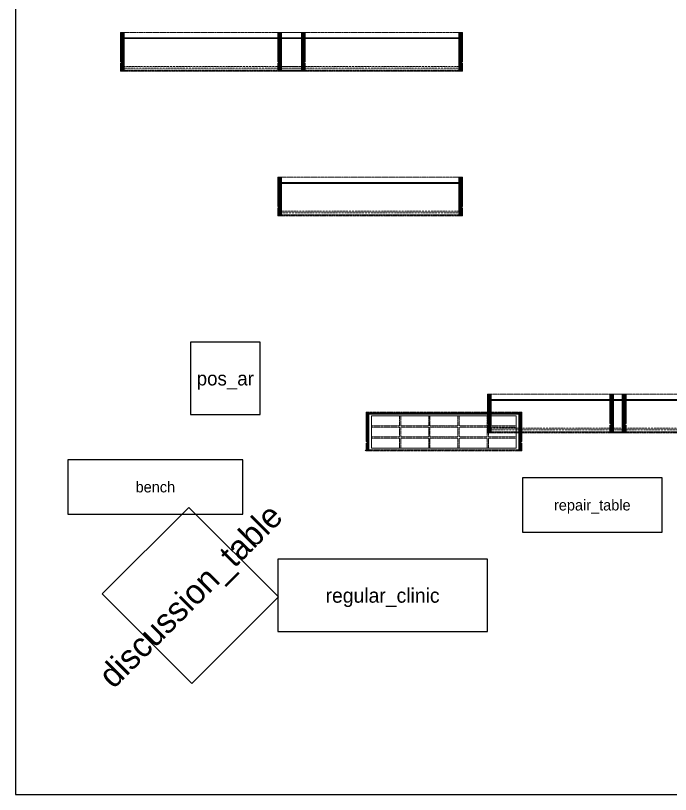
# Model space of a CAD drawing. Header units: metres. Extents: x 0 to 11980, y 0 to 11743.
# Drawn here: x 0 to 4252, y 0 to 5057 of the extents above; entities that cross this region are included whole.
import ezdxf
from ezdxf.enums import TextEntityAlignment as Align

# ---------------------------------------------------------------- set-up
doc = ezdxf.new("R2010")
doc.units = ezdxf.units.M
doc.linetypes.add('a_p6_plan_L18$0$HIDDEN', pattern=[0.375, 0.25, -0.125])
doc.linetypes.add('ACAD_ISO03W100', pattern=[30, 12, -18])
for name, color, linetype in [('FixtureLabels', 2, 'Continuous'), ('Fixtures', 3, 'Continuous'), ('FloorPlan', 1, 'Continuous')]:
    doc.layers.add(name, color=color, linetype=linetype)
for name, color, linetype, lineweight in [('I-LK FF&E', 1, 'Continuous', 9), ('LN-ELEVATION-1', 81, 'Continuous', 13), ('LN-ELEVATION-2', 103, 'Continuous', 20), ('LN-ELEVATION-3', 125, 'a_p6_plan_L18$0$HIDDEN', 18), ('LN-ELEVATION-4', 145, 'Continuous', 13), ('LN-HATCH', 251, 'Continuous', 0)]:
    doc.layers.add(name, color=color, linetype=linetype, lineweight=lineweight)
pattern_1 = [(45, (7858558.917, 3503823.203), (-4.4901280605, 4.4901280605), [])]
pattern_2 = [(45, (4208834.247, 1706614.74), (-4.4901280605, 4.4901280605), [])]
pattern_3 = [(45, (4209134.247, 1706614.74), (-4.4901280605, 4.4901280605), [])]

# ---------------------------------------------------------------- blocks, each defined once
blk = doc.blocks.new('1010mm vc plan')
at = {"layer": 'LN-HATCH', "ltscale": 0.5}
h = blk.add_hatch(dxfattribs=at)
h.set_pattern_fill('ANSI31', color=256, scale=2)
h.set_pattern_definition([(45, (3761554.586, 1795022.936), (-4.490128061, 4.490128061), [])])
h.paths.add_polyline_path([(-505.2, 24), (-505.2, -166), (-499.2, -166), (-499.2, -176), (-505.2, -176), (-505.2, -220), (-487.2, -220), (-487.2, 24)])
h = blk.add_hatch(dxfattribs=at)
h.set_pattern_fill('ANSI31', color=256, scale=2)
h.set_pattern_definition(pattern_1)
h.paths.add_polyline_path([(504.8, 24), (504.8, -166), (498.8, -166), (498.8, -176), (504.8, -176), (504.8, -220), (486.8, -220), (486.8, 24)])
h = blk.add_hatch(dxfattribs=at)
h.set_pattern_fill('ANSI31', color=256, scale=2)
h.set_pattern_definition([(45, (7858741.917, 3503823.203), (-4.4901280605, 4.4901280605), [])])
h.paths.add_polyline_path([(-470.2, -220), (-470.2, -226), (-505.2, -226), (-505.2, -220)])
h = blk.add_hatch(dxfattribs=at)
h.set_pattern_fill('ANSI31', color=256, scale=2)
h.set_pattern_definition(pattern_1)
h.paths.add_polyline_path([(476.8, -220), (476.8, -226), (511.8, -226), (511.8, -220)])
at = {"layer": 'LN-ELEVATION-1', "ltscale": 0.5}
for points in [[(-505.2, 24), (-505.2, -166), (-499.2, -166), (-499.2, -176), (-505.2, -176), (-505.2, -220), (-487.2, -220), (-487.2, 24)], [(486.8, 12), (-487.2, 12), (-487.2, 18), (486.8, 18)], [(504.8, 24), (504.8, -166), (498.8, -166), (498.8, -176), (504.8, -176), (504.8, -220), (486.8, -220), (486.8, 24)], [(-470.2, -220), (-470.2, -226), (-505.2, -226), (-505.2, -220)], [(469.8, -220), (469.8, -226), (504.8, -226), (504.8, -220)]]:
    blk.add_lwpolyline(points, close=True, dxfattribs=at)
at = {"layer": 'LN-ELEVATION-2', "ltscale": 0.5}
blk.add_lwpolyline([(470.2, 0), (-470.2, 0), (-470.2, -208), (470.2, -208)], close=True, dxfattribs=at)
at = {"layer": 'LN-ELEVATION-3', "ltscale": 0.5}
for p, q in [((-487.2, 24), (486.8, 24)), ((-470.2, -220), (469.8, -220)), ((469.8, -226), (-470.2, -226))]:
    blk.add_line(p, q, dxfattribs=at)
for points in [[(-470.2, 0), (-288.5, 0), (-288.5, -64), (-470.2, -64)], [(-280.5, 0), (-98.8, 0), (-98.8, -64), (-280.5, -64)], [(-90.8, 0), (90.8, 0), (90.8, -64), (-90.8, -64)], [(98.8, 0), (280.5, 0), (280.5, -64), (98.8, -64)], [(288.5, 0), (470.2, 0), (470.2, -64), (288.5, -64)], [(-470.2, -136), (-288.5, -136), (-288.5, -72), (-470.2, -72)], [(-280.5, -72), (-98.8, -72), (-98.8, -136), (-280.5, -136)], [(-90.8, -72), (90.8, -72), (90.8, -136), (-90.8, -136)], [(98.8, -72), (280.5, -72), (280.5, -136), (98.8, -136)], [(288.5, -72), (470.2, -72), (470.2, -136), (288.5, -136)], [(-470.2, -144), (-288.5, -144), (-288.5, -208), (-470.2, -208)], [(-280.5, -144), (-98.8, -144), (-98.8, -208), (-280.5, -208)], [(-90.8, -144), (90.8, -144), (90.8, -208), (-90.8, -208)], [(98.8, -144), (280.5, -144), (280.5, -208), (98.8, -208)], [(288.5, -144), (470.2, -144), (470.2, -208), (288.5, -208)]]:
    blk.add_lwpolyline(points, close=True, dxfattribs=at)
blk = doc.blocks.new('VC_FIXTURE_MEDIUM_1')
at = {"layer": 'I-LK FF&E', "xscale": -1}
blk.add_blockref('1010MM VC PLAN', (511.8, 226), dxfattribs=at)
blk = doc.blocks.new('jj 1200')
at = {"layer": 'LN-HATCH', "ltscale": 0.5}
h = blk.add_hatch(dxfattribs=at)
h.set_pattern_fill('ANSI31', color=256, scale=2)
h.set_pattern_definition([(45, (4097187.331, 1708800.267), (-4.4901280605, 4.4901280605), [])])
h.paths.add_polyline_path([(792.1, 220), (792.1, 30), (786.1, 30), (786.1, 20), (792.1, 20), (792.1, -24), (767.1, -24), (767.1, 220)])
h.paths.add_polyline_path([(-382.9, 180), (767.1, 180), (767.1, 186), (-382.9, 186)])
h.paths.add_polyline_path([(757.1, -24), (757.1, -30), (792.1, -30), (792.1, -24)])
h.paths.add_polyline_path([(-407.9, 220), (-407.9, 30), (-401.9, 30), (-401.9, 20), (-407.9, 20), (-407.9, -24), (-382.9, -24), (-382.9, 220)])
h.paths.add_polyline_path([(-372.9, -24), (-372.9, -30), (-407.9, -30), (-407.9, -24)])
at = {"layer": 'LN-ELEVATION-1', "ltscale": 0.5}
for points in [[(-407.9, 220), (-407.9, 30), (-401.9, 30), (-401.9, 20), (-407.9, 20), (-407.9, -24), (-382.9, -24), (-382.9, 220)], [(792.1, 220), (792.1, 30), (786.1, 30), (786.1, 20), (792.1, 20), (792.1, -24), (767.1, -24), (767.1, 220)], [(-382.9, 180), (767.1, 180), (767.1, 186), (-382.9, 186)], [(-372.9, -24), (-372.9, -30), (-407.9, -30), (-407.9, -24)], [(757.1, -24), (757.1, -30), (792.1, -30), (792.1, -24)]]:
    blk.add_lwpolyline(points, close=True, dxfattribs=at)
at = {"layer": 'LN-ELEVATION-3', "ltscale": 0.5}
for p, q in [((767.1, 220), (-382.9, 220)), ((757.1, -24), (-372.9, -24)), ((-372.9, -30), (757.1, -30))]:
    blk.add_line(p, q, dxfattribs=at)
at = {"layer": 'LN-ELEVATION-4', "linetype": 'ACAD_ISO03W100', "ltscale": 0.05}
blk.add_lwpolyline([(767.1, 0), (-382.9, 0), (-382.9, -12), (767.1, -12)], close=True, dxfattribs=at)
blk = doc.blocks.new('JJ_FIXTURE_LARGE_1')
at = {"layer": 'I-LK FF&E', "xscale": -1}
blk.add_blockref('JJ 1200', (792.1, 30), dxfattribs=at)
blk = doc.blocks.new('JJ_FIXTURE_LARGE_2')
at = {"layer": 'I-LK FF&E', "xscale": -1}
blk.add_blockref('JJ 1200', (792.1, 30), dxfattribs=at)
blk = doc.blocks.new('JJ_FIXTURE_LARGE_3')
at = {"layer": 'I-LK FF&E', "xscale": -1}
blk.add_blockref('JJ 1200', (792.1, 30), dxfattribs=at)
blk = doc.blocks.new('jj 900')
at = {"layer": 'LN-HATCH', "ltscale": 0.5}
h = blk.add_hatch(dxfattribs=at)
h.set_pattern_fill('ANSI31', color=256, scale=50)
h.set_pattern_definition([(45, (0, 0), (-4.419417, 4.419417), [])])
h.paths.add_polyline_path([(-911.8, 0), (-911.8, -190), (-905.8, -190), (-905.8, -200), (-911.8, -200), (-911.8, -244), (-886.8, -244), (-886.8, 0)])
h = blk.add_hatch(dxfattribs=at)
h.set_pattern_fill('ANSI31', color=256, scale=2)
h.set_pattern_definition(pattern_2)
h.paths.add_polyline_path([(-11.8, 0), (-11.8, -190), (-17.8, -190), (-17.8, -200), (-11.8, -200), (-11.8, -244), (-36.8, -244), (-36.8, 0)])
h = blk.add_hatch(dxfattribs=at)
h.set_pattern_fill('ANSI31', color=256, scale=2)
h.set_pattern_definition(pattern_3)
h.paths.add_polyline_path([(-36.8, -40), (-886.8, -40), (-886.8, -34), (-36.8, -34)])
h = blk.add_hatch(dxfattribs=at)
h.set_pattern_fill('ANSI31', color=256, scale=2)
h.set_pattern_definition(pattern_3)
h.paths.add_polyline_path([(-876.8, -244), (-876.8, -250), (-911.8, -250), (-911.8, -244)])
h = blk.add_hatch(dxfattribs=at)
h.set_pattern_fill('ANSI31', color=256, scale=2)
h.set_pattern_definition(pattern_2)
h.paths.add_polyline_path([(-46.8, -244), (-46.8, -250), (-11.8, -250), (-11.8, -244)])
at = {"layer": 'LN-ELEVATION-1', "ltscale": 0.5}
for points in [[(-911.8, 0), (-911.8, -190), (-905.8, -190), (-905.8, -200), (-911.8, -200), (-911.8, -244), (-886.8, -244), (-886.8, 0)], [(-11.8, 0), (-11.8, -190), (-17.8, -190), (-17.8, -200), (-11.8, -200), (-11.8, -244), (-36.8, -244), (-36.8, 0)], [(-36.8, -40), (-886.8, -40), (-886.8, -34), (-36.8, -34)], [(-876.8, -244), (-876.8, -250), (-911.8, -250), (-911.8, -244)], [(-46.8, -244), (-46.8, -250), (-11.8, -250), (-11.8, -244)]]:
    blk.add_lwpolyline(points, close=True, dxfattribs=at)
at = {"layer": 'LN-ELEVATION-3', "ltscale": 0.5}
for p, q in [((-886.8, 0), (-36.8, 0)), ((-876.8, -244), (-46.8, -244)), ((-46.8, -250), (-876.8, -250))]:
    blk.add_line(p, q, dxfattribs=at)
at = {"layer": 'LN-ELEVATION-4', "linetype": 'ACAD_ISO03W100', "ltscale": 0.05}
blk.add_lwpolyline([(-886.8, -220), (-36.8, -220), (-36.8, -232), (-886.8, -232)], close=True, dxfattribs=at)
blk = doc.blocks.new('JJ_FIXTURE_MEDIUM_1')
at = {"layer": 'I-LK FF&E'}
blk.add_blockref('JJ 900', (911.8, 250), dxfattribs=at)
blk = doc.blocks.new('JJ_FIXTURE_MEDIUM_2')
at = {"layer": 'I-LK FF&E'}
blk.add_blockref('JJ 900', (911.8, 250), dxfattribs=at)

msp = doc.modelspace()

# ---------------------------------------------------------------- linework, layer by layer
at = {"layer": 'Fixtures'}
for points in [[(1134.8, 2466.1), (1588.7, 2466.1), (1588.7, 2935.8), (1134.8, 2935.8)], [(340.4, 1820.2), (1475.2, 1820.2), (1475.2, 2172.5), (340.4, 2172.5)], [(3290.8, 1702.8), (4198.6, 1702.8), (4198.6, 2055), (3290.8, 2055)], [(1144.6, 720.3), (1706.2, 1282), (1125, 1863.2), (563.3, 1301.5)], [(1702.2, 1056.9), (3063.9, 1056.9), (3063.9, 1526.6), (1702.2, 1526.6)]]:
    msp.add_lwpolyline(points, close=True, dxfattribs=at)
at = {"layer": 'FloorPlan'}
msp.add_lwpolyline([(0, 0), (11347.7, 0), (11347.7, 11743.1), (0, 11743.1), (0, 0)], close=True, dxfattribs=at)

# ---------------------------------------------------------------- block references
for name, p in [('JJ_FIXTURE_LARGE_1', (680.9, 4697.2)), ('JJ_FIXTURE_LARGE_3', (1702.2, 4697.2)), ('JJ_FIXTURE_LARGE_2', (1702.2, 3757.8)), ('JJ_FIXTURE_MEDIUM_1', (3063.9, 2348.6)), ('JJ_FIXTURE_MEDIUM_2', (3858.2, 2348.6)), ('VC_FIXTURE_MEDIUM_1', (2269.5, 2231.2))]:
    msp.add_blockref(name, p)

# ---------------------------------------------------------------- texts
at = {"layer": 'FixtureLabels'}
for s, height, p in [('pos_ar', 90.78, (1361.7, 2700.9)), ('bench', 70.46, (907.8, 1996.3)), ('repair_table', 70.459, (3744.7, 1878.9)), ('regular_clinic', 93.945, (2383, 1291.7))]:
    msp.add_text(s, height=height, dxfattribs=at).set_placement(p, align=Align.MIDDLE_CENTER)
msp.add_text('discussion_table', height=158.868, rotation=45, dxfattribs=at).set_placement((1134.8, 1291.7), align=Align.MIDDLE_CENTER)

doc.saveas('drawing.dxf')
